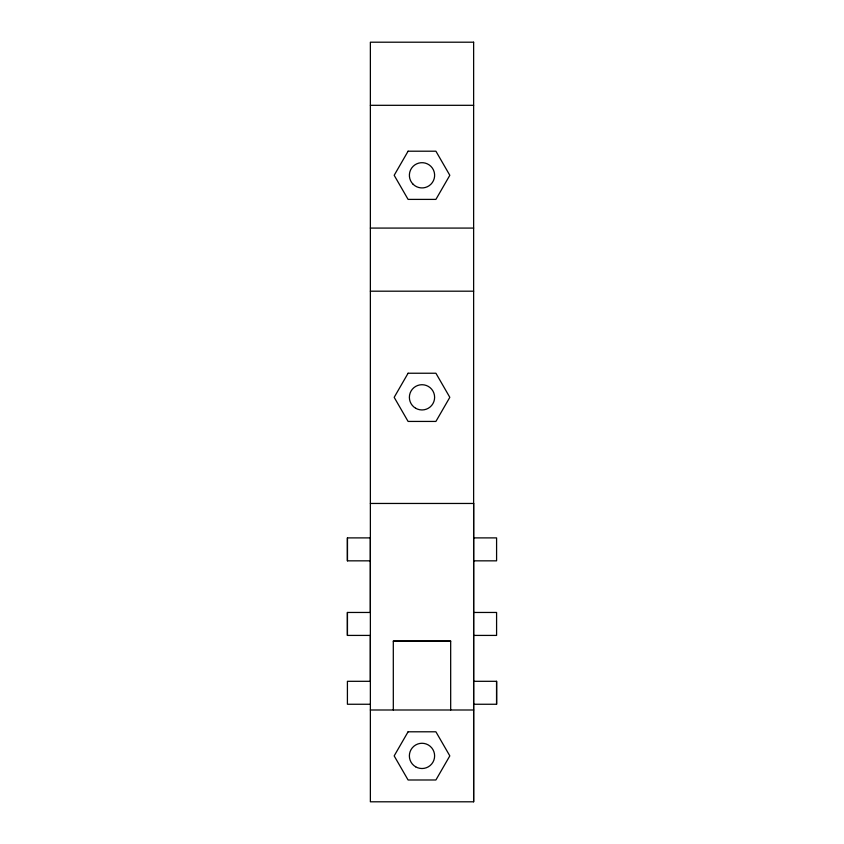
<?xml version="1.0" encoding="UTF-8"?>
<svg xmlns="http://www.w3.org/2000/svg" width="844" height="844" viewBox="0 0 844 844"><rect width="100%" height="100%" fill="white"/><g stroke="black" fill="none" stroke-linecap="round" stroke-linejoin="round"><path stroke-width="1.27" d="M370.368 704.255L347.411 704.255L347.411 681.308L370.368 681.308L370.368 635.416L347.411 635.416L347.411 612.459L370.368 612.459L370.368 560.838L370.368 537.892L347.422 537.892L347.422 560.838L370.368 560.838M473.632 704.255L496.588 704.255L496.588 681.308L473.632 681.308M370.368 105.31L473.632 105.31M370.368 228.08L473.632 228.08M370.368 291.191L473.632 291.191M370.358 503.457L473.632 503.467M473.632 537.892L496.588 537.892L496.588 560.838L473.632 560.838M473.632 612.459L496.588 612.459L496.588 635.416L473.632 635.416M393.315 710.004L393.304 641.145L450.675 641.145L450.685 710.004M393.315 641.155L450.685 641.155M370.358 709.994L473.632 709.994M496.588 681.308L496.588 704.255M473.632 503.457L473.632 801.789M347.422 537.892L347.422 560.838M347.411 612.459L347.411 635.416M408.085 151.203L394.18 175.299L408.085 199.395L435.915 199.395L449.82 175.299L435.915 151.203L408.085 151.203M408.085 373.238L394.18 397.334L408.085 421.43L435.915 421.43L449.82 397.334L435.915 373.238L408.085 373.238M408.085 731.79L394.169 755.897L408.085 779.993L435.905 779.983L449.82 755.886L435.905 731.79L408.085 731.801M473.632 42.2L370.368 42.2L370.368 801.8L473.632 801.8L473.632 42.2M415.691 408.264A12.618 12.618 0 0 0 434.618 397.334A12.618 12.618 0 0 0 415.691 386.404A12.618 12.618 0 0 0 415.691 408.264M413.075 184.224A12.618 12.618 0 0 0 434.196 178.569A12.618 12.618 0 0 0 418.729 163.114A12.618 12.618 0 0 0 413.075 184.224M415.681 766.827A12.618 12.618 0 0 0 434.618 755.897A12.618 12.618 0 0 0 415.681 744.967A12.618 12.618 0 0 0 415.681 766.827"/></g></svg>
